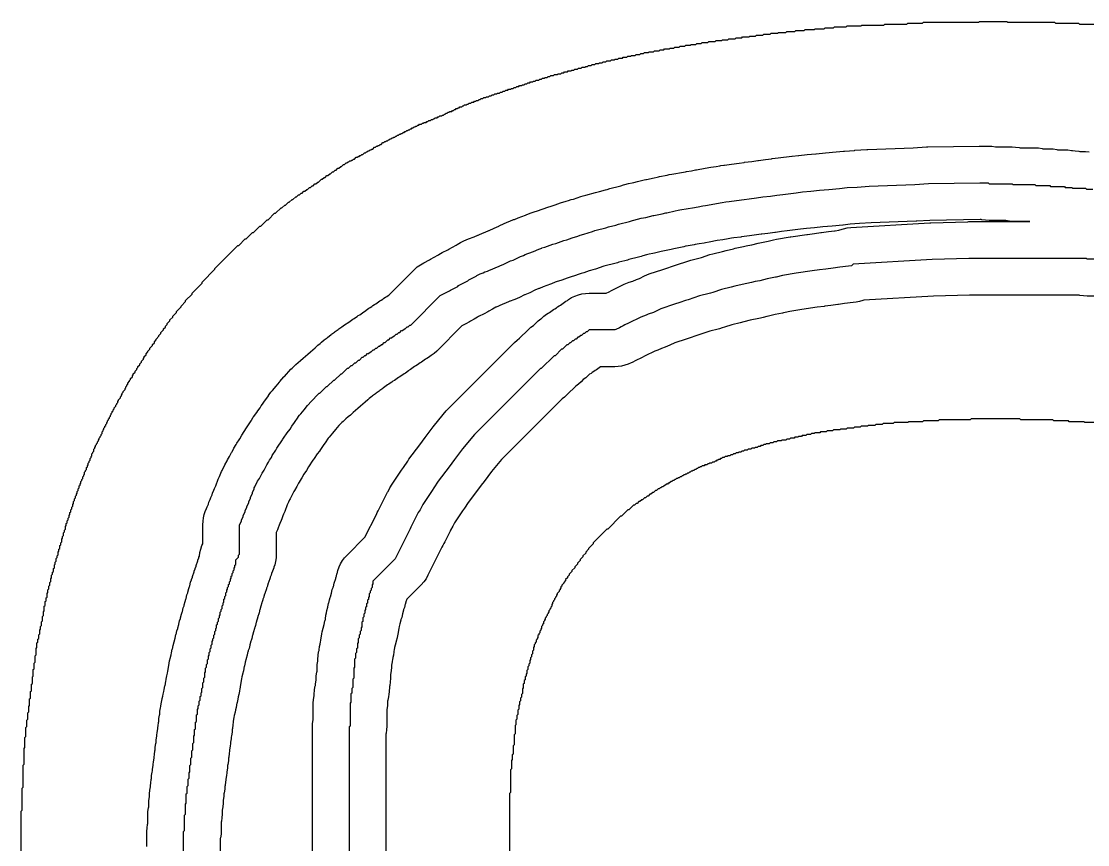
# Model space of a CAD drawing. Header units: millimetres. Extents: x 0 to 1800, y 0 to 406.
# Drawn here: x 1567.6 to 1683.8, y 228.4 to 318.1 of the extents above; entities that cross this region are included whole.
import ezdxf

# ---------------------------------------------------------------- set-up
doc = ezdxf.new("R2010")
doc.units = ezdxf.units.MM
for name, color, linetype in [('CENTERLINE', 1, 'Continuous'), ('GROOVE_8MM', 3, 'Continuous'), ('OUTLINE', 7, 'Continuous')]:
    doc.layers.add(name, color=color, linetype=linetype)

msp = doc.modelspace()

# ---------------------------------------------------------------- linework, layer by layer
at = {"layer": 'CENTERLINE'}
for points in [[(1589.18, 253.36), (1589.28, 253.46), (1589.28, 253.76), (1589.38, 253.86), (1589.38, 254.06), (1589.48, 254.16), (1589.48, 254.46), (1589.58, 254.56), (1589.58, 254.76), (1589.68, 254.86), (1589.68, 255.16), (1589.78, 255.26), (1589.78, 255.46), (1589.88, 255.56), (1589.88, 255.86), (1589.98, 255.96), (1589.98, 256.16), (1590.08, 256.26), (1590.08, 256.46), (1590.18, 256.56), (1590.18, 256.76), (1590.28, 256.86), (1590.28, 257.06), (1590.38, 257.16), (1590.38, 257.36), (1590.48, 257.46), (1590.48, 257.66), (1590.58, 257.76), (1590.58, 257.96), (1590.68, 258.06), (1590.68, 258.26), (1590.78, 258.36), (1590.78, 258.56), (1590.88, 258.66), (1590.88, 258.86), (1590.98, 258.96), (1590.98, 259.46), (1591.28, 259.76), (1591.28, 259.96), (1591.38, 260.06), (1591.38, 263.28), (1591.58, 263.68), (1591.58, 263.78), (1591.78, 264.18), (1591.78, 264.28), (1591.98, 264.68), (1591.98, 264.78), (1592.18, 265.18), (1592.18, 265.28), (1592.38, 265.68), (1592.38, 265.78), (1592.58, 266.18), (1592.58, 266.28), (1592.78, 266.68), (1592.78, 266.78), (1592.98, 267.18), (1592.98, 267.28), (1593.05, 267.41), (1593.05, 267.41), (1593.35, 268.01), (1593.55, 268.31), (1593.85, 268.91), (1594.05, 269.21), (1594.35, 269.81), (1594.55, 270.11), (1594.65, 270.31), (1594.85, 270.61), (1594.95, 270.81), (1595.35, 271.41), (1595.45, 271.61), (1596.05, 272.51), (1596.08, 272.58), (1596.18, 272.7), (1596.58, 273.3), (1596.88, 273.7), (1597.08, 274), (1597.38, 274.4), (1597.78, 275), (1597.78, 275.02), (1597.92, 275.2), (1598.04, 275.35), (1598.43, 275.81), (1598.79, 276.25), (1599.22, 276.74), (1599.93, 277.51), (1600.04, 277.62), (1600.14, 277.62), (1600.84, 278.32), (1600.94, 278.32), (1601.64, 279.02), (1601.74, 279.02), (1602.44, 279.72), (1602.54, 279.72), (1603.14, 280.32), (1603.24, 280.32), (1603.54, 280.62), (1603.64, 280.62), (1603.94, 280.92), (1604.04, 280.92), (1604.34, 281.22), (1604.44, 281.22), (1604.74, 281.52), (1604.84, 281.52), (1605.04, 281.72), (1605.14, 281.72), (1605.34, 281.92), (1605.44, 281.92), (1605.64, 282.12), (1605.74, 282.12), (1605.94, 282.32), (1606.04, 282.32), (1606.24, 282.52), (1606.34, 282.52), (1606.54, 282.72), (1606.64, 282.72), (1606.84, 282.92), (1606.94, 282.92), (1607.14, 283.12), (1607.24, 283.12), (1607.54, 283.42), (1607.64, 283.42), (1607.84, 283.62), (1607.94, 283.62), (1608.14, 283.82), (1608.24, 283.82), (1608.44, 284.02), (1608.54, 284.02), (1608.74, 284.22), (1608.84, 284.22), (1609.04, 284.42), (1609.14, 284.42), (1609.34, 284.62), (1609.44, 284.62), (1609.64, 284.82), (1609.74, 284.82), (1609.94, 285.02), (1610.04, 285.02), (1613.25, 288.24), (1614.25, 288.74), (1614.35, 288.84), (1615.15, 289.24), (1615.25, 289.34), (1616.25, 289.84), (1616.35, 289.94), (1617.15, 290.34), (1617.25, 290.44), (1617.32, 290.47), (1617.61, 290.61), (1617.91, 290.71), (1618.11, 290.81), (1618.41, 290.91), (1618.61, 291.01), (1618.91, 291.11), (1619.31, 291.31), (1619.61, 291.41), (1619.81, 291.51), (1620.11, 291.61), (1620.91, 292.01), (1621.21, 292.11), (1622.01, 292.51), (1622.31, 292.61), (1622.51, 292.71), (1622.81, 292.81), (1623.01, 292.91), (1623.61, 293.11), (1623.81, 293.21), (1624.11, 293.31), (1624.31, 293.41), (1624.33, 293.42), (1624.63, 293.52), (1625.23, 293.72), (1625.53, 293.82), (1625.83, 293.92), (1626.13, 294.02), (1626.73, 294.22), (1627.03, 294.32), (1627.33, 294.42), (1627.63, 294.52), (1628.23, 294.72), (1628.49, 294.81), (1628.89, 294.91), (1629.83, 295.22), (1630.09, 295.31), (1630.24, 295.35), (1631.29, 295.61), (1631.59, 295.71), (1632.39, 295.91), (1632.69, 296.01), (1633.89, 296.31), (1634.19, 296.41), (1634.34, 296.45), (1634.74, 296.55), (1635.14, 296.65), (1635.64, 296.75), (1636.44, 296.95), (1636.53, 296.96), (1637.44, 297.15), (1637.84, 297.25), (1637.93, 297.26), (1638.84, 297.45), (1639.16, 297.53), (1639.37, 297.56), (1640.25, 297.71), (1640.75, 297.81), (1641.35, 297.91), (1641.85, 298.01), (1642.17, 298.06), (1642.77, 298.16), (1643.37, 298.26), (1643.97, 298.36), (1644.37, 298.43), (1644.72, 298.48), (1645.52, 298.58), (1646.37, 298.7), (1646.92, 298.78), (1647.72, 298.88), (1648.42, 298.98), (1649.22, 299.08), (1649.92, 299.18), (1650.57, 299.26), (1652.05, 299.44), (1652.73, 299.52), (1653.64, 299.61), (1654.56, 299.7), (1655.58, 299.8), (1656.76, 299.9), (1657.59, 299.99), (1658.67, 300.06), (1659.99, 300.15), (1664.96, 300.34), (1666.46, 300.43), (1672.04, 300.52), (1672.96, 300.52), (1673.06, 300.42), (1675.56, 300.42), (1675.66, 300.32), (1678.06, 300.32), (1678.16, 300.22), (1679.66, 300.22), (1679.76, 300.12), (1681.26, 300.12), (1681.36, 300.02), (1682.06, 300.02), (1682.16, 299.92), (1683.56, 299.92), (1683.66, 299.82), (1684.36, 299.82)], [(1687.24, 292.19), (1683.74, 292.19), (1683.64, 292.29), (1670.85, 292.29), (1666.84, 292.17), (1658.24, 291.66), (1658.07, 291.49), (1657.73, 291.45), (1656.78, 291.33), (1656.08, 291.23), (1655.28, 291.13), (1654.58, 291.03), (1653.78, 290.93), (1652.03, 290.68), (1650.54, 290.43), (1649.86, 290.26), (1649.77, 290.25), (1648.86, 290.06), (1648.06, 289.86), (1647.56, 289.76), (1647.16, 289.66), (1646.16, 289.46), (1645.36, 289.26), (1644.96, 289.16), (1643.91, 288.9), (1642.97, 288.59), (1642.71, 288.5), (1642.56, 288.46), (1641.51, 288.2), (1640.27, 287.79), (1639.97, 287.69), (1639.37, 287.49), (1638.77, 287.29), (1637.29, 286.8), (1636.49, 286.4), (1635.89, 286.2), (1635.69, 286.1), (1635.09, 285.9), (1633.78, 285.24), (1633.38, 285.04), (1633.18, 284.94), (1632.98, 284.84), (1632.78, 284.74), (1632.38, 284.54), (1632.27, 284.49), (1629.46, 284.49), (1629.26, 284.29), (1629.16, 284.29), (1628.96, 284.09), (1628.86, 284.09), (1628.66, 283.89), (1628.56, 283.89), (1628.36, 283.69), (1628.26, 283.69), (1628.06, 283.49), (1627.96, 283.49), (1627.76, 283.29), (1627.66, 283.29), (1627.46, 283.09), (1627.36, 283.09), (1627.16, 282.89), (1627.06, 282.89), (1626.56, 282.39), (1626.46, 282.39), (1625.76, 281.69), (1625.66, 281.69), (1624.26, 280.29), (1624.16, 280.29), (1616.98, 273.1), (1615.68, 271.55), (1614.82, 270.39), (1614.52, 269.99), (1614.22, 269.59), (1613.02, 268.01), (1612.56, 267.3), (1612.36, 267), (1611.35, 265.5), (1611.05, 264.9), (1610.85, 264.6), (1610.16, 263.22), (1610.06, 263.02), (1609.96, 262.82), (1609.86, 262.62), (1608.33, 259.56), (1605.92, 257.15), (1605.92, 256.85), (1605.82, 256.75), (1605.82, 256.45), (1605.72, 256.35), (1605.72, 256.15), (1605.62, 256.05), (1605.62, 255.85), (1605.52, 255.75), (1605.52, 255.45), (1605.42, 255.35), (1605.42, 255.15), (1605.32, 255.05), (1605.32, 254.75), (1605.22, 254.65), (1605.22, 254.35), (1605.12, 254.25), (1605.12, 254.05), (1605.02, 253.95), (1605.02, 253.65), (1604.92, 253.55), (1604.92, 253.25), (1604.82, 253.15), (1604.82, 252.75), (1604.72, 252.65), (1604.72, 252.15), (1604.62, 252.05), (1604.62, 251.75), (1604.52, 251.65), (1604.52, 251.35), (1604.42, 251.25), (1604.42, 250.95), (1604.32, 250.85), (1604.32, 250.45), (1604.22, 250.35), (1604.22, 249.85), (1604.12, 249.75), (1604.12, 249.35), (1604.02, 249.25), (1604.02, 248.75), (1603.92, 248.65), (1603.92, 247.75), (1603.82, 247.65), (1603.82, 246.55), (1603.72, 246.45), (1603.72, 245.55), (1603.62, 245.45), (1603.62, 244.95), (1603.52, 244.85), (1603.52, 243.95), (1603.42, 243.85), (1603.42, 241.35)], [(1585.28, 227.46), (1585.28, 229.86), (1585.38, 229.96), (1585.38, 231.66), (1585.48, 231.76), (1585.48, 232.86), (1585.58, 232.96), (1585.58, 233.96), (1585.68, 234.06), (1585.68, 234.76), (1585.78, 234.86), (1585.78, 235.56), (1585.88, 235.66), (1585.88, 236.26), (1585.98, 236.36), (1585.98, 237.06), (1586.08, 237.16), (1586.08, 237.86), (1586.18, 237.96), (1586.18, 238.66), (1586.28, 238.76), (1586.28, 239.46), (1586.38, 239.56), (1586.38, 240.26), (1586.48, 240.36), (1586.48, 240.96), (1586.58, 241.06), (1586.58, 241.76), (1586.68, 241.86), (1586.68, 242.56), (1586.78, 242.66), (1586.78, 243.16), (1586.88, 243.26), (1586.88, 243.56), (1586.98, 243.66), (1586.98, 244.06), (1587.08, 244.16), (1587.08, 244.56), (1587.18, 244.66), (1587.18, 244.96), (1587.28, 245.06), (1587.28, 245.46), (1587.38, 245.56), (1587.38, 246.06), (1587.48, 246.16), (1587.48, 246.56), (1587.58, 246.66), (1587.58, 247.16), (1587.68, 247.26), (1587.68, 247.66), (1587.78, 247.76), (1587.78, 248.06), (1587.88, 248.16), (1587.88, 248.56), (1587.98, 248.66), (1587.98, 248.96), (1588.08, 249.06), (1588.08, 249.36), (1588.18, 249.46), (1588.18, 249.76), (1588.28, 249.86), (1588.28, 250.16), (1588.38, 250.26), (1588.38, 250.56), (1588.48, 250.66), (1588.48, 250.86), (1588.58, 250.96), (1588.58, 251.26), (1588.68, 251.36), (1588.68, 251.66), (1588.78, 251.76), (1588.78, 251.96), (1588.88, 252.06), (1588.88, 252.36), (1588.98, 252.46), (1588.98, 252.66), (1589.08, 252.76), (1589.08, 253.06), (1589.18, 253.16), (1589.18, 253.36)], [(1603.42, 241.35), (1603.32, 241.25), (1603.32, 202.33)]]:
    msp.add_lwpolyline(points, dxfattribs=at)
at = {"layer": 'GROOVE_8MM'}
for points in [[(1581.28, 228.24), (1581.28, 229.86), (1581.3, 230.26), (1581.36, 230.64), (1581.38, 230.74), (1581.38, 231.66), (1581.4, 232.06), (1581.46, 232.44), (1581.48, 232.54), (1581.48, 232.86), (1581.5, 233.26), (1581.56, 233.64), (1581.58, 233.74), (1581.58, 233.96), (1581.6, 234.36), (1581.66, 234.74), (1581.68, 234.85), (1581.7, 235.16), (1581.76, 235.54), (1581.78, 235.65), (1581.8, 235.96), (1581.86, 236.34), (1581.89, 236.48), (1581.9, 236.66), (1581.96, 237.04), (1581.98, 237.15), (1582, 237.46), (1582.06, 237.84), (1582.08, 237.95), (1582.1, 238.26), (1582.16, 238.64), (1582.18, 238.75), (1582.2, 239.06), (1582.26, 239.44), (1582.28, 239.55), (1582.3, 239.86), (1582.36, 240.24), (1582.38, 240.35), (1582.4, 240.66), (1582.46, 241.04), (1582.49, 241.18), (1582.5, 241.36), (1582.56, 241.74), (1582.58, 241.85), (1582.6, 242.16), (1582.66, 242.54), (1582.68, 242.65), (1582.7, 242.96), (1582.76, 243.34), (1582.8, 243.5), (1582.8, 243.56), (1582.86, 243.94), (1582.95, 244.33), (1582.96, 244.33), (1582.96, 244.34), (1583.02, 244.6), (1583.06, 244.84), (1583.12, 245.1), (1583.16, 245.34), (1583.25, 245.73), (1583.26, 245.73), (1583.26, 245.74), (1583.32, 246), (1583.36, 246.24), (1583.4, 246.4), (1583.4, 246.46), (1583.46, 246.84), (1583.52, 247.1), (1583.56, 247.34), (1583.6, 247.5), (1583.6, 247.56), (1583.66, 247.94), (1583.72, 248.2), (1583.76, 248.44), (1583.85, 248.83), (1583.86, 248.83), (1583.86, 248.84), (1583.92, 249.1), (1583.96, 249.34), (1584.05, 249.73), (1584.06, 249.73), (1584.06, 249.74), (1584.15, 250.13), (1584.16, 250.13), (1584.16, 250.14), (1584.25, 250.53), (1584.26, 250.53), (1584.26, 250.54), (1584.35, 250.93), (1584.36, 250.93), (1584.36, 250.94), (1584.45, 251.33), (1584.46, 251.33), (1584.46, 251.34), (1584.55, 251.73), (1584.64, 251.96), (1584.65, 252.03), (1584.66, 252.03), (1584.66, 252.04), (1584.75, 252.43), (1584.76, 252.43), (1584.76, 252.44), (1584.85, 252.83), (1584.94, 253.06), (1584.95, 253.13), (1584.96, 253.13), (1584.96, 253.14), (1585.05, 253.53), (1585.14, 253.76), (1585.15, 253.83), (1585.16, 253.83), (1585.16, 253.84), (1585.25, 254.23), (1585.34, 254.46), (1585.35, 254.53), (1585.36, 254.53), (1585.36, 254.54), (1585.45, 254.93), (1585.54, 255.16), (1585.55, 255.23), (1585.56, 255.23), (1585.56, 255.24), (1585.65, 255.63), (1585.74, 255.86), (1585.75, 255.93), (1585.76, 255.93), (1585.76, 255.94), (1585.85, 256.33), (1585.94, 256.56), (1585.95, 256.63), (1585.96, 256.63), (1585.96, 256.64), (1586.05, 257.03), (1586.14, 257.26), (1586.15, 257.33), (1586.24, 257.56), (1586.25, 257.63), (1586.34, 257.86), (1586.35, 257.93), (1586.44, 258.16), (1586.45, 258.23), (1586.54, 258.46), (1586.55, 258.53), (1586.64, 258.76), (1586.65, 258.83), (1586.74, 259.06), (1586.75, 259.13), (1586.84, 259.36), (1586.85, 259.43), (1586.94, 259.66), (1586.95, 259.73), (1587, 259.86), (1587.06, 260.24), (1587.15, 260.63), (1587.28, 261), (1587.38, 261.2), (1587.38, 263.28), (1587.4, 263.65), (1587.45, 264.02), (1587.53, 264.38), (1587.65, 264.73), (1587.78, 265.03), (1587.85, 265.23), (1587.98, 265.53), (1588.05, 265.73), (1588.18, 266.03), (1588.25, 266.23), (1588.38, 266.53), (1588.45, 266.73), (1588.58, 267.03), (1588.65, 267.23), (1588.78, 267.53), (1588.85, 267.73), (1588.98, 268.03), (1589.05, 268.23), (1589.18, 268.53), (1589.25, 268.73), (1589.4, 269.07), (1589.47, 269.2), (1589.77, 269.8), (1590.02, 270.23), (1590.08, 270.33), (1590.27, 270.7), (1590.52, 271.13), (1590.58, 271.23), (1590.77, 271.6), (1591.02, 272.03), (1591.1, 272.15), (1591.32, 272.53), (1591.4, 272.65), (1591.62, 273.03), (1591.9, 273.45), (1592.12, 273.83), (1592.64, 274.61), (1592.68, 274.68), (1592.88, 274.98), (1592.91, 275.02), (1593.25, 275.52), (1593.38, 275.7), (1593.61, 276.02), (1593.75, 276.22), (1593.88, 276.4), (1594.11, 276.72), (1594.45, 277.22), (1594.58, 277.4), (1594.58, 277.42), (1594.72, 277.6), (1594.8, 277.7), (1594.92, 277.85), (1594.97, 277.91), (1595.36, 278.37), (1595.72, 278.81), (1595.78, 278.89), (1596.21, 279.38), (1596.27, 279.44), (1596.98, 280.22), (1597.1, 280.34), (1597.21, 280.45), (1597.5, 280.72), (1597.78, 280.93), (1598.01, 281.15), (1598.3, 281.42), (1598.58, 281.63), (1598.81, 281.85), (1599.1, 282.12), (1599.38, 282.33), (1599.61, 282.55), (1599.9, 282.82), (1600.18, 283.03), (1600.31, 283.15), (1600.6, 283.42), (1600.92, 283.65), (1600.95, 283.67), (1601, 283.72), (1601.32, 283.95), (1601.35, 283.97), (1601.4, 284.02), (1601.72, 284.25), (1601.75, 284.27), (1601.8, 284.32), (1602.12, 284.55), (1602.15, 284.57), (1602.2, 284.62), (1602.52, 284.85), (1602.68, 284.95), (1602.82, 285.05), (1602.98, 285.15), (1603.12, 285.25), (1603.28, 285.35), (1603.42, 285.45), (1603.58, 285.55), (1603.72, 285.65), (1603.88, 285.75), (1604.02, 285.85), (1604.18, 285.95), (1604.32, 286.05), (1604.48, 286.15), (1604.62, 286.25), (1604.78, 286.35), (1604.92, 286.45), (1604.95, 286.47), (1605, 286.52), (1605.32, 286.75), (1605.48, 286.85), (1605.62, 286.95), (1605.78, 287.05), (1605.92, 287.15), (1606.08, 287.25), (1606.22, 287.35), (1606.38, 287.45), (1606.52, 287.55), (1606.68, 287.65), (1606.82, 287.75), (1606.98, 287.85), (1607.12, 287.95), (1607.28, 288.05), (1607.42, 288.15), (1607.58, 288.25), (1607.68, 288.33), (1610.43, 291.07), (1610.75, 291.35), (1611.09, 291.6), (1611.47, 291.82), (1612.08, 292.12), (1612.19, 292.2), (1612.57, 292.42), (1612.98, 292.62), (1613.09, 292.7), (1613.47, 292.92), (1614.08, 293.22), (1614.19, 293.3), (1614.57, 293.52), (1614.98, 293.72), (1615.09, 293.8), (1615.47, 294.02), (1615.53, 294.05), (1615.82, 294.19), (1616.34, 294.41), (1616.43, 294.44), (1616.84, 294.61), (1616.93, 294.64), (1617.34, 294.81), (1617.37, 294.82), (1617.52, 294.89), (1618.04, 295.11), (1618.13, 295.14), (1618.54, 295.31), (1618.57, 295.32), (1619.12, 295.59), (1619.64, 295.81), (1619.67, 295.82), (1620.22, 296.09), (1620.74, 296.31), (1620.83, 296.34), (1621.24, 296.51), (1621.33, 296.54), (1621.74, 296.71), (1622.13, 296.84), (1622.54, 297.01), (1622.63, 297.04), (1623.04, 297.21), (1623.36, 297.32), (1623.96, 297.52), (1624.26, 297.62), (1624.56, 297.72), (1624.86, 297.82), (1625.46, 298.02), (1625.76, 298.12), (1626.06, 298.22), (1626.36, 298.32), (1626.96, 298.52), (1627.23, 298.6), (1627.52, 298.69), (1627.77, 298.75), (1628.56, 299.02), (1628.83, 299.1), (1629.12, 299.19), (1630.17, 299.45), (1630.33, 299.5), (1630.62, 299.59), (1631.27, 299.75), (1631.43, 299.8), (1631.72, 299.89), (1632.77, 300.15), (1632.93, 300.2), (1633.22, 300.29), (1633.37, 300.33), (1633.77, 300.43), (1634.17, 300.53), (1634.35, 300.57), (1634.76, 300.65), (1635.47, 300.83), (1635.65, 300.87), (1635.74, 300.89), (1636.56, 301.05), (1636.87, 301.13), (1637.05, 301.17), (1637.14, 301.19), (1637.96, 301.35), (1638.19, 301.41), (1638.5, 301.47), (1638.72, 301.51), (1639.53, 301.64), (1639.97, 301.73), (1640.09, 301.75), (1640.63, 301.84), (1641.07, 301.93), (1641.19, 301.95), (1642.12, 302.11), (1642.72, 302.21), (1643.32, 302.31), (1643.72, 302.37), (1643.81, 302.39), (1644.15, 302.44), (1644.22, 302.45), (1644.99, 302.54), (1645.81, 302.66), (1646.35, 302.74), (1646.42, 302.75), (1647.19, 302.84), (1647.85, 302.94), (1647.92, 302.95), (1648.69, 303.04), (1649.35, 303.14), (1649.42, 303.15), (1650.07, 303.23), (1651.55, 303.41), (1651.61, 303.42), (1652.29, 303.5), (1652.34, 303.5), (1653.24, 303.59), (1654.16, 303.68), (1654.2, 303.69), (1655.22, 303.78), (1656.38, 303.89), (1657.19, 303.97), (1657.31, 303.98), (1658.38, 304.05), (1658.42, 304.06), (1659.75, 304.14), (1659.83, 304.14), (1664.77, 304.34), (1666.22, 304.43), (1666.39, 304.43), (1671.98, 304.52), (1672.04, 304.52), (1672.96, 304.52), (1673.35, 304.51), (1673.74, 304.45), (1673.83, 304.42), (1675.56, 304.42), (1675.95, 304.41), (1676.34, 304.35), (1676.43, 304.32), (1678.06, 304.32), (1678.45, 304.31), (1678.84, 304.25), (1678.93, 304.22), (1679.66, 304.22), (1680.05, 304.21), (1680.44, 304.15), (1680.53, 304.12), (1681.26, 304.12), (1681.65, 304.11), (1682.04, 304.05), (1682.15, 304.02), (1682.45, 304.01), (1682.84, 303.95), (1682.93, 303.92), (1683.56, 303.92), (1683.95, 303.91)], [(1599.32, 202.33), (1599.32, 241.25), (1599.34, 241.64), (1599.4, 242.03), (1599.42, 242.12), (1599.42, 243.85), (1599.44, 244.24), (1599.5, 244.63), (1599.52, 244.72), (1599.52, 244.85), (1599.54, 245.24), (1599.6, 245.63), (1599.64, 245.78), (1599.64, 245.84), (1599.7, 246.23), (1599.72, 246.32), (1599.72, 246.45), (1599.74, 246.84), (1599.8, 247.23), (1599.82, 247.32), (1599.82, 247.65), (1599.84, 248.04), (1599.9, 248.43), (1599.92, 248.52), (1599.92, 248.65), (1599.94, 249.04), (1600, 249.43), (1600.04, 249.58), (1600.04, 249.64), (1600.1, 250.03), (1600.16, 250.28), (1600.2, 250.53), (1600.24, 250.68), (1600.24, 250.74), (1600.3, 251.13), (1600.36, 251.38), (1600.4, 251.63), (1600.49, 252.01), (1600.49, 252.02), (1600.5, 252.03), (1600.59, 252.41), (1600.59, 252.42), (1600.6, 252.43), (1600.69, 252.81), (1600.69, 252.82), (1600.7, 252.83), (1600.74, 252.98), (1600.74, 253.04), (1600.8, 253.43), (1600.86, 253.68), (1600.9, 253.93), (1600.99, 254.31), (1600.99, 254.32), (1601, 254.33), (1601.09, 254.71), (1601.09, 254.72), (1601.1, 254.73), (1601.19, 255.11), (1601.27, 255.34), (1601.29, 255.41), (1601.29, 255.42), (1601.3, 255.43), (1601.39, 255.81), (1601.39, 255.82), (1601.4, 255.83), (1601.49, 256.21), (1601.57, 256.44), (1601.59, 256.51), (1601.59, 256.52), (1601.6, 256.53), (1601.69, 256.91), (1601.77, 257.14), (1601.79, 257.21), (1601.87, 257.44), (1601.89, 257.51), (1601.89, 257.52), (1601.9, 257.53), (1601.99, 257.91), (1601.99, 257.92), (1602, 257.93), (1602.09, 258.31), (1602.22, 258.68), (1602.39, 259.03), (1602.59, 259.37), (1602.83, 259.68), (1603.09, 259.97), (1605.05, 261.93), (1606.29, 264.41), (1606.39, 264.61), (1606.49, 264.81), (1606.59, 265.01), (1607.27, 266.38), (1607.52, 266.81), (1607.59, 266.91), (1607.77, 267.28), (1608.02, 267.71), (1609.03, 269.22), (1609.23, 269.52), (1609.7, 270.22), (1609.82, 270.41), (1611.02, 271.99), (1611.32, 272.39), (1611.62, 272.79), (1612.48, 273.95), (1612.61, 274.11), (1613.91, 275.67), (1614.15, 275.93), (1621.33, 283.11), (1621.62, 283.38), (1621.9, 283.59), (1622.83, 284.51), (1623.12, 284.78), (1623.4, 284.99), (1623.63, 285.21), (1623.92, 285.48), (1624.2, 285.69), (1624.23, 285.71), (1624.52, 285.98), (1624.84, 286.21), (1625, 286.31), (1625.14, 286.41), (1625.3, 286.51), (1625.44, 286.61), (1625.6, 286.71), (1625.74, 286.81), (1625.9, 286.91), (1626.04, 287.01), (1626.2, 287.11), (1626.34, 287.21), (1626.5, 287.31), (1626.64, 287.41), (1626.8, 287.51), (1626.94, 287.61), (1627.1, 287.71), (1627.24, 287.81), (1627.57, 288.01), (1627.93, 288.18), (1628.3, 288.31), (1628.68, 288.41), (1629.07, 288.47), (1629.46, 288.49), (1631.33, 288.49), (1631.39, 288.52), (1631.59, 288.62), (1631.99, 288.82), (1633.3, 289.47), (1633.83, 289.69), (1634.22, 289.82), (1634.63, 289.99), (1634.96, 290.1), (1635.5, 290.37), (1636.03, 290.59), (1637.51, 291.08), (1639.01, 291.58), (1640.24, 292), (1640.54, 292.08), (1641.59, 292.34), (1641.71, 292.38), (1642.64, 292.7), (1642.94, 292.78), (1643.99, 293.04), (1644.39, 293.14), (1645.19, 293.34), (1645.38, 293.39), (1646.29, 293.57), (1646.59, 293.64), (1646.78, 293.69), (1647.19, 293.77), (1647.89, 293.94), (1648.08, 293.99), (1648.99, 294.17), (1649.57, 294.31), (1649.88, 294.38), (1651.37, 294.63), (1651.46, 294.64), (1653.21, 294.89), (1653.28, 294.9), (1654.05, 295), (1654.71, 295.09), (1654.78, 295.1), (1655.55, 295.2), (1656.21, 295.29), (1656.28, 295.3), (1656.7, 295.35), (1656.79, 295.39), (1657.19, 295.52), (1657.59, 295.61), (1658, 295.66), (1666.6, 296.16), (1666.72, 296.17), (1670.74, 296.28), (1670.85, 296.29), (1677.49, 296.29), (1677.38, 296.3), (1677.29, 296.32), (1675.66, 296.32), (1675.27, 296.34), (1674.88, 296.4), (1674.79, 296.42), (1673.06, 296.42), (1672.67, 296.44), (1672.28, 296.5), (1672.19, 296.52), (1672.08, 296.52), (1666.61, 296.43), (1665.2, 296.35), (1665.12, 296.35), (1660.2, 296.15), (1658.94, 296.07), (1657.93, 296), (1657.16, 295.92), (1657.12, 295.92), (1655.94, 295.81), (1654.94, 295.72), (1654.04, 295.63), (1653.15, 295.54), (1652.52, 295.47), (1651.06, 295.29), (1650.45, 295.21), (1649.79, 295.12), (1649.72, 295.11), (1648.95, 295.01), (1648.29, 294.92), (1648.22, 294.91), (1647.45, 294.81), (1646.94, 294.74), (1646.09, 294.62), (1646.02, 294.61), (1645.25, 294.51), (1644.99, 294.48), (1644.63, 294.42), (1644.03, 294.32), (1643.43, 294.22), (1642.57, 294.07), (1642.14, 293.99), (1642.01, 293.96), (1641.47, 293.87), (1641.04, 293.79), (1640.91, 293.76), (1640.03, 293.62), (1639.98, 293.61), (1639.81, 293.56), (1639.62, 293.52), (1638.71, 293.34), (1638.41, 293.26), (1638.22, 293.22), (1637.31, 293.04), (1636.61, 292.86), (1636.42, 292.82), (1636.01, 292.74), (1635.71, 292.67), (1635.31, 292.57), (1635.16, 292.51), (1634.86, 292.43), (1633.81, 292.17), (1633.66, 292.11), (1633.36, 292.03), (1632.71, 291.87), (1632.56, 291.81), (1632.26, 291.73), (1631.21, 291.47), (1631.09, 291.43), (1630.16, 291.11), (1629.86, 291.03), (1629.61, 290.97), (1629.49, 290.93), (1628.89, 290.73), (1628.59, 290.63), (1628.29, 290.53), (1627.99, 290.43), (1627.39, 290.23), (1627.09, 290.13), (1626.79, 290.03), (1626.49, 289.93), (1625.89, 289.73), (1625.78, 289.69), (1625.37, 289.52), (1625.28, 289.49), (1624.87, 289.32), (1624.48, 289.19), (1624.07, 289.02), (1623.98, 288.99), (1623.57, 288.82), (1623.54, 288.81), (1623, 288.54), (1622.47, 288.32), (1622.44, 288.31), (1621.9, 288.04), (1621.37, 287.82), (1621.28, 287.79), (1620.87, 287.62), (1620.84, 287.61), (1620.7, 287.54), (1620.17, 287.32), (1620.08, 287.29), (1619.67, 287.12), (1619.58, 287.09), (1619.34, 286.99), (1619.32, 286.97), (1618.94, 286.76), (1618.53, 286.55), (1618.42, 286.47), (1618.04, 286.26), (1617.43, 285.95), (1617.32, 285.87), (1616.94, 285.66), (1616.53, 285.45), (1616.42, 285.37), (1616.04, 285.16), (1615.62, 284.95), (1612.87, 282.2), (1612.58, 281.93), (1612.26, 281.7), (1612.1, 281.6), (1611.96, 281.5), (1611.8, 281.4), (1611.66, 281.3), (1611.5, 281.2), (1611.36, 281.1), (1611.2, 281), (1611.06, 280.9), (1610.9, 280.8), (1610.76, 280.7), (1610.6, 280.6), (1610.46, 280.5), (1610.3, 280.4), (1610.16, 280.3), (1610, 280.2), (1609.86, 280.1), (1609.83, 280.08), (1609.78, 280.03), (1609.46, 279.8), (1609.3, 279.7), (1609.16, 279.6), (1609, 279.5), (1608.86, 279.4), (1608.7, 279.3), (1608.56, 279.2), (1608.4, 279.1), (1608.26, 279), (1608.1, 278.9), (1607.96, 278.8), (1607.8, 278.7), (1607.66, 278.6), (1607.5, 278.5), (1607.36, 278.4), (1607.2, 278.3), (1607.06, 278.2), (1607.03, 278.18), (1606.98, 278.13), (1606.66, 277.9), (1606.63, 277.88), (1606.58, 277.83), (1606.26, 277.6), (1606.23, 277.58), (1606.18, 277.53), (1605.86, 277.3), (1605.83, 277.28), (1605.78, 277.23), (1605.5, 277.02), (1605.37, 276.9), (1605.08, 276.63), (1604.8, 276.42), (1604.57, 276.2), (1604.28, 275.93), (1604, 275.72), (1603.77, 275.5), (1603.48, 275.23), (1603.2, 275.02), (1602.97, 274.8), (1602.68, 274.53), (1602.51, 274.41), (1602.2, 274.07), (1601.84, 273.65), (1601.5, 273.25), (1601.14, 272.82), (1601.08, 272.75), (1601.04, 272.69), (1600.7, 272.19), (1600.58, 272), (1600.34, 271.69), (1600.2, 271.49), (1600.08, 271.3), (1599.84, 270.99), (1599.5, 270.49), (1599.41, 270.36), (1599.38, 270.3), (1598.9, 269.58), (1598.68, 269.2), (1598.4, 268.78), (1598.18, 268.4), (1598.1, 268.28), (1597.88, 267.9), (1597.81, 267.8), (1597.63, 267.43), (1597.38, 267), (1597.31, 266.9), (1597.13, 266.53), (1596.88, 266.1), (1596.81, 266), (1596.77, 265.92), (1596.71, 265.73), (1596.58, 265.43), (1596.51, 265.23), (1596.38, 264.93), (1596.31, 264.73), (1596.18, 264.43), (1596.11, 264.23), (1595.98, 263.93), (1595.91, 263.73), (1595.78, 263.43), (1595.71, 263.23), (1595.58, 262.93), (1595.51, 262.73), (1595.38, 262.44), (1595.38, 260.06), (1595.36, 259.67), (1595.3, 259.28), (1595.21, 258.9), (1595.13, 258.67), (1595.11, 258.6), (1594.98, 258.23), (1594.85, 257.96), (1594.81, 257.8), (1594.73, 257.57), (1594.71, 257.5), (1594.63, 257.27), (1594.61, 257.2), (1594.53, 256.97), (1594.51, 256.9), (1594.43, 256.67), (1594.41, 256.6), (1594.33, 256.37), (1594.31, 256.3), (1594.23, 256.07), (1594.21, 256), (1594.13, 255.77), (1594.11, 255.7), (1594.03, 255.47), (1594.01, 255.4), (1593.93, 255.17), (1593.91, 255.1), (1593.83, 254.87), (1593.81, 254.8), (1593.81, 254.79), (1593.8, 254.78), (1593.71, 254.4), (1593.63, 254.17), (1593.61, 254.1), (1593.61, 254.09), (1593.6, 254.08), (1593.51, 253.7), (1593.43, 253.47), (1593.41, 253.4), (1593.41, 253.39), (1593.4, 253.38), (1593.31, 253), (1593.23, 252.77), (1593.21, 252.7), (1593.21, 252.69), (1593.2, 252.68), (1593.11, 252.3), (1593.03, 252.07), (1593.01, 252), (1593.01, 251.99), (1593, 251.98), (1592.91, 251.6), (1592.83, 251.37), (1592.81, 251.3), (1592.81, 251.29), (1592.8, 251.28), (1592.71, 250.9), (1592.63, 250.67), (1592.61, 250.6), (1592.61, 250.59), (1592.6, 250.58), (1592.51, 250.2), (1592.51, 250.19), (1592.5, 250.18), (1592.41, 249.8), (1592.33, 249.57), (1592.31, 249.5), (1592.31, 249.49), (1592.3, 249.48), (1592.21, 249.1), (1592.21, 249.09), (1592.2, 249.08), (1592.11, 248.7), (1592.11, 248.69), (1592.1, 248.68), (1592.01, 248.3), (1592.01, 248.29), (1592, 248.28), (1591.91, 247.9), (1591.91, 247.89), (1591.9, 247.88), (1591.84, 247.63), (1591.8, 247.38), (1591.71, 247), (1591.71, 246.99), (1591.7, 246.98), (1591.64, 246.73), (1591.6, 246.48), (1591.56, 246.32), (1591.56, 246.27), (1591.5, 245.88), (1591.44, 245.63), (1591.4, 245.38), (1591.36, 245.22), (1591.36, 245.17), (1591.3, 244.78), (1591.24, 244.53), (1591.2, 244.28), (1591.11, 243.9), (1591.11, 243.89), (1591.1, 243.88), (1591.04, 243.63), (1591, 243.38), (1590.94, 243.13), (1590.9, 242.88), (1590.81, 242.5), (1590.81, 242.49), (1590.8, 242.48), (1590.76, 242.32), (1590.76, 242.27), (1590.7, 241.88), (1590.68, 241.77), (1590.66, 241.47), (1590.6, 241.08), (1590.58, 240.97), (1590.56, 240.67), (1590.5, 240.28), (1590.47, 240.15), (1590.46, 239.97), (1590.4, 239.58), (1590.38, 239.47), (1590.36, 239.17), (1590.3, 238.78), (1590.28, 238.67), (1590.26, 238.37), (1590.2, 237.98), (1590.18, 237.87), (1590.16, 237.57), (1590.1, 237.18), (1590.08, 237.07), (1590.06, 236.77), (1590, 236.38), (1589.98, 236.27), (1589.96, 235.97), (1589.9, 235.58), (1589.87, 235.45), (1589.86, 235.27), (1589.8, 234.88), (1589.78, 234.77), (1589.76, 234.47), (1589.7, 234.08), (1589.68, 233.97), (1589.66, 233.67), (1589.6, 233.28), (1589.58, 233.19), (1589.58, 232.96), (1589.56, 232.57), (1589.5, 232.18), (1589.48, 232.09), (1589.48, 231.76), (1589.46, 231.37), (1589.4, 230.98), (1589.38, 230.89), (1589.38, 229.96), (1589.36, 229.57), (1589.3, 229.18), (1589.3, 229.18), (1589.28, 229.09), (1589.28, 227.46)], [(1686.47, 288.19), (1683.74, 288.19), (1683.35, 288.2), (1682.96, 288.26), (1682.87, 288.29), (1670.91, 288.29), (1667.01, 288.17), (1659.4, 287.73), (1659.3, 287.69), (1658.93, 287.59), (1658.56, 287.52), (1658.23, 287.48), (1657.31, 287.37), (1656.65, 287.27), (1656.58, 287.26), (1655.81, 287.17), (1655.15, 287.07), (1655.08, 287.06), (1654.31, 286.97), (1652.64, 286.73), (1651.35, 286.51), (1650.83, 286.38), (1650.65, 286.34), (1650.56, 286.32), (1649.74, 286.16), (1649.03, 285.98), (1648.85, 285.94), (1648.44, 285.86), (1648.13, 285.78), (1647.95, 285.74), (1647.04, 285.56), (1646.33, 285.38), (1645.93, 285.28), (1645.03, 285.06), (1644.24, 284.79), (1643.97, 284.71), (1643.68, 284.62), (1643.53, 284.58), (1642.63, 284.36), (1641.54, 283.99), (1640.04, 283.49), (1638.83, 283.09), (1638.28, 282.82), (1637.76, 282.6), (1637.37, 282.47), (1636.96, 282.3), (1636.63, 282.19), (1635.57, 281.66), (1635.17, 281.46), (1634.97, 281.36), (1634.77, 281.26), (1634.57, 281.16), (1634.17, 280.96), (1634.06, 280.91), (1633.72, 280.76), (1633.37, 280.64), (1633.01, 280.55), (1632.64, 280.5), (1632.27, 280.49), (1630.76, 280.49), (1630.72, 280.46), (1630.58, 280.36), (1630.42, 280.26), (1630.28, 280.16), (1630.12, 280.06), (1629.98, 279.96), (1629.82, 279.86), (1629.68, 279.76), (1629.52, 279.66), (1629.42, 279.58), (1629.39, 279.56), (1629.1, 279.29), (1628.82, 279.08), (1628.59, 278.86), (1628.3, 278.59), (1628.02, 278.38), (1627.09, 277.46), (1626.8, 277.19), (1626.52, 276.98), (1619.94, 270.4), (1618.82, 269.07), (1618.02, 267.99), (1617.72, 267.59), (1617.42, 267.19), (1616.29, 265.69), (1615.88, 265.08), (1615.68, 264.78), (1614.82, 263.48), (1614.63, 263.11), (1614.38, 262.68), (1614.32, 262.58), (1613.74, 261.43), (1613.64, 261.23), (1613.54, 261.03), (1613.44, 260.83), (1611.91, 257.77), (1611.7, 257.4), (1611.45, 257.05), (1611.16, 256.73), (1609.61, 255.18), (1609.56, 255.05), (1609.55, 254.98), (1609.46, 254.75), (1609.45, 254.68), (1609.44, 254.68), (1609.44, 254.67), (1609.35, 254.28), (1609.26, 254.05), (1609.25, 253.98), (1609.24, 253.98), (1609.24, 253.97), (1609.15, 253.58), (1609.14, 253.58), (1609.14, 253.57), (1609.05, 253.18), (1608.96, 252.95), (1608.95, 252.88), (1608.94, 252.88), (1608.94, 252.87), (1608.85, 252.48), (1608.84, 252.48), (1608.84, 252.47), (1608.78, 252.21), (1608.74, 251.97), (1608.7, 251.81), (1608.7, 251.75), (1608.64, 251.37), (1608.55, 250.98), (1608.54, 250.98), (1608.54, 250.97), (1608.45, 250.58), (1608.44, 250.58), (1608.44, 250.57), (1608.35, 250.18), (1608.34, 250.18), (1608.34, 250.17), (1608.28, 249.91), (1608.24, 249.67), (1608.2, 249.51), (1608.2, 249.45), (1608.14, 249.07), (1608.08, 248.81), (1608.04, 248.57), (1608, 248.41), (1608, 248.35), (1607.94, 247.97), (1607.92, 247.87), (1607.92, 247.75), (1607.9, 247.35), (1607.84, 246.97), (1607.82, 246.87), (1607.82, 246.55), (1607.8, 246.15), (1607.74, 245.77), (1607.72, 245.67), (1607.72, 245.55), (1607.7, 245.15), (1607.64, 244.77), (1607.6, 244.61), (1607.6, 244.55), (1607.54, 244.17), (1607.52, 244.07), (1607.52, 243.95), (1607.5, 243.55), (1607.44, 243.17), (1607.42, 243.07), (1607.42, 241.35), (1607.4, 240.95), (1607.34, 240.57), (1607.32, 240.47), (1607.32, 240.47), (1607.32, 202.49)]]:
    msp.add_lwpolyline(points, dxfattribs=at)
at = {"layer": 'OUTLINE'}
for points in [[(1567.6, 202.4), (1567.6, 232.1), (1567.7, 232.2), (1567.7, 234.6), (1567.8, 234.7), (1567.8, 237.1), (1567.9, 237.2), (1567.9, 238.9), (1568, 239), (1568, 240.1), (1568.1, 240.2), (1568.1, 241.2), (1568.2, 241.3), (1568.2, 242), (1568.3, 242.1), (1568.3, 242.8), (1568.4, 242.9), (1568.4, 243.5), (1568.5, 243.6), (1568.5, 244.3), (1568.6, 244.4), (1568.6, 245.1), (1568.7, 245.2), (1568.7, 245.9), (1568.8, 246), (1568.8, 246.7), (1568.9, 246.8), (1568.9, 247.5), (1569, 247.6), (1569, 248.2), (1569.1, 248.3), (1569.1, 249), (1569.2, 249.1), (1569.2, 249.8), (1569.3, 249.9), (1569.3, 250.4), (1569.4, 250.5), (1569.4, 250.8), (1569.5, 250.9), (1569.5, 251.3), (1569.6, 251.4), (1569.6, 251.8), (1569.7, 251.9), (1569.7, 252.2), (1569.8, 252.3), (1569.8, 252.7), (1569.9, 252.8), (1569.9, 253.3), (1570, 253.4), (1570, 253.8), (1570.1, 253.9), (1570.1, 254.4), (1570.2, 254.5), (1570.2, 254.9), (1570.3, 255), (1570.3, 255.3), (1570.4, 255.4), (1570.4, 255.8), (1570.5, 255.9), (1570.5, 256.2), (1570.6, 256.3), (1570.6, 256.6), (1570.7, 256.7), (1570.7, 257), (1570.8, 257.1), (1570.8, 257.4), (1570.9, 257.5), (1570.9, 257.8), (1571, 257.9), (1571, 258.1), (1571.1, 258.2), (1571.1, 258.5), (1571.2, 258.6), (1571.2, 258.9), (1571.3, 259), (1571.3, 259.2), (1571.4, 259.3), (1571.4, 259.6), (1571.5, 259.7), (1571.5, 259.9), (1571.6, 260), (1571.6, 260.3), (1571.7, 260.4), (1571.7, 260.6), (1571.8, 260.7), (1571.8, 261), (1571.9, 261.1), (1571.9, 261.3), (1572, 261.4), (1572, 261.7), (1572.1, 261.8), (1572.1, 262), (1572.2, 262.1), (1572.2, 262.4), (1572.3, 262.5), (1572.3, 262.7), (1572.4, 262.8), (1572.4, 263.1), (1572.5, 263.2), (1572.5, 263.4), (1572.6, 263.5), (1572.6, 263.7), (1572.7, 263.8), (1572.7, 264), (1572.8, 264.1), (1572.8, 264.3), (1572.9, 264.4), (1572.9, 264.6), (1573, 264.7), (1573, 264.9), (1573.1, 265), (1573.1, 265.2), (1573.2, 265.3), (1573.2, 265.5), (1573.3, 265.6), (1573.3, 265.8), (1573.4, 265.9), (1573.4, 266.1), (1573.5, 266.2), (1573.5, 266.4), (1573.6, 266.5), (1573.6, 266.6), (1573.7, 266.7), (1573.7, 266.9), (1573.8, 267), (1573.8, 267.2), (1573.9, 267.3), (1573.9, 267.5), (1574, 267.6), (1574, 267.7), (1574.1, 267.8), (1574.1, 268), (1574.2, 268.1), (1574.2, 268.2), (1574.3, 268.3), (1574.3, 268.5), (1574.4, 268.6), (1574.4, 268.7), (1574.5, 268.8), (1574.5, 269), (1574.6, 269.1), (1574.6, 269.2), (1574.7, 269.3), (1574.7, 269.5), (1574.8, 269.6), (1574.8, 269.7), (1574.9, 269.8), (1574.9, 270), (1575, 270.1), (1575, 270.2), (1575.1, 270.3), (1575.1, 270.5), (1575.2, 270.6), (1575.2, 270.7), (1575.3, 270.8), (1575.3, 271), (1575.4, 271.1), (1575.4, 271.2), (1575.5, 271.3), (1575.5, 271.5), (1575.6, 271.6), (1575.6, 271.7), (1575.7, 271.8), (1575.7, 271.9), (1575.8, 272), (1575.8, 272.1), (1575.9, 272.2), (1575.9, 272.3), (1576, 272.4), (1576, 272.5), (1576.1, 272.6), (1576.1, 272.7), (1576.2, 272.8), (1576.2, 272.9), (1576.3, 273), (1576.3, 273.1), (1576.4, 273.2), (1576.4, 273.4), (1576.5, 273.5), (1576.5, 273.6), (1576.6, 273.7), (1576.6, 273.8), (1576.7, 273.9), (1576.7, 274), (1576.8, 274.1), (1576.8, 274.2), (1576.9, 274.3), (1576.9, 274.4), (1577, 274.5), (1577, 274.6), (1577.1, 274.7), (1577.1, 274.8), (1577.2, 274.9), (1577.2, 275), (1577.3, 275.1), (1577.3, 275.2), (1577.4, 275.3), (1577.4, 275.4), (1577.5, 275.5), (1577.5, 275.6), (1577.6, 275.7), (1577.6, 275.8), (1577.7, 275.9), (1577.7, 276), (1577.9, 276.2), (1577.9, 276.3), (1578, 276.4), (1578, 276.5), (1578.1, 276.6), (1578.1, 276.7), (1578.2, 276.8), (1578.2, 276.9), (1578.4, 277.1), (1578.4, 277.2), (1578.5, 277.3), (1578.5, 277.4), (1578.6, 277.5), (1578.6, 277.6), (1578.7, 277.7), (1578.7, 277.8), (1578.9, 278), (1578.9, 278.1), (1579, 278.2), (1579, 278.3), (1579.1, 278.4), (1579.1, 278.5), (1579.2, 278.6), (1579.2, 278.7), (1579.4, 278.9), (1579.4, 279), (1579.5, 279.1), (1579.5, 279.2), (1579.7, 279.4), (1579.7, 279.5), (1579.8, 279.6), (1579.8, 279.7), (1580, 279.9), (1580, 280), (1580.2, 280.2), (1580.2, 280.3), (1580.3, 280.4), (1580.3, 280.5), (1580.5, 280.7), (1580.5, 280.8), (1580.7, 281), (1580.7, 281.1), (1580.9, 281.3), (1580.9, 281.4), (1581, 281.5), (1581, 281.6), (1581.2, 281.8), (1581.2, 281.9), (1581.4, 282.1), (1581.4, 282.2), (1581.6, 282.4), (1581.6, 282.5), (1581.9, 282.8), (1581.9, 282.9), (1582.1, 283.1), (1582.1, 283.2), (1582.3, 283.4), (1582.3, 283.5), (1582.6, 283.8), (1582.6, 283.9), (1582.8, 284.1), (1582.8, 284.2), (1583.1, 284.5), (1583.1, 284.6), (1583.3, 284.8), (1583.3, 284.9), (1583.5, 285.1), (1583.5, 285.2), (1583.8, 285.5), (1583.8, 285.6), (1584.1, 285.9), (1584.1, 286), (1584.5, 286.4), (1584.5, 286.5), (1585, 287), (1585, 287.1), (1585.5, 287.6), (1585.5, 287.7), (1586.2, 288.4), (1586.2, 288.5), (1587.3, 289.6), (1587.3, 289.7), (1588.7, 291.1), (1588.7, 291.2), (1591.2, 293.7), (1591.3, 293.7), (1592, 294.4), (1592.1, 294.4), (1592.8, 295.1), (1592.9, 295.1), (1593.6, 295.8), (1593.7, 295.8), (1594.4, 296.5), (1594.5, 296.5), (1595.2, 297.2), (1595.3, 297.2), (1595.9, 297.8), (1596, 297.8), (1596.3, 298.1), (1596.4, 298.1), (1596.7, 298.4), (1596.8, 298.4), (1597.1, 298.7), (1597.2, 298.7), (1597.5, 299), (1597.6, 299), (1597.8, 299.2), (1597.9, 299.2), (1598.1, 299.4), (1598.2, 299.4), (1598.4, 299.6), (1598.5, 299.6), (1598.7, 299.8), (1598.8, 299.8), (1599, 300), (1599.1, 300), (1599.3, 300.2), (1599.4, 300.2), (1599.6, 300.4), (1599.7, 300.4), (1599.9, 300.6), (1600, 300.6), (1600.3, 300.9), (1600.4, 300.9), (1600.6, 301.1), (1600.7, 301.1), (1600.9, 301.3), (1601, 301.3), (1601.2, 301.5), (1601.3, 301.5), (1601.5, 301.7), (1601.6, 301.7), (1601.8, 301.9), (1601.9, 301.9), (1602.1, 302.1), (1602.2, 302.1), (1602.4, 302.3), (1602.5, 302.3), (1602.7, 302.5), (1602.8, 302.5), (1603, 302.7), (1603.1, 302.7), (1603.2, 302.8), (1603.3, 302.8), (1603.4, 302.9), (1603.5, 302.9), (1603.6, 303), (1603.7, 303), (1603.8, 303.1), (1603.9, 303.1), (1604.1, 303.3), (1604.2, 303.3), (1604.3, 303.4), (1604.4, 303.4), (1604.5, 303.5), (1604.6, 303.5), (1604.7, 303.6), (1604.8, 303.6), (1605, 303.8), (1605.1, 303.8), (1605.2, 303.9), (1605.3, 303.9), (1605.4, 304), (1605.5, 304), (1605.6, 304.1), (1605.7, 304.1), (1605.8, 304.2), (1605.9, 304.2), (1606.1, 304.4), (1606.2, 304.4), (1606.3, 304.5), (1606.4, 304.5), (1606.5, 304.6), (1606.6, 304.6), (1606.7, 304.7), (1606.8, 304.7), (1607, 304.9), (1607.1, 304.9), (1607.2, 305), (1607.3, 305), (1607.4, 305.1), (1607.5, 305.1), (1607.6, 305.2), (1607.7, 305.2), (1607.8, 305.3), (1607.9, 305.3), (1608, 305.4), (1608.1, 305.4), (1608.2, 305.5), (1608.3, 305.5), (1608.4, 305.6), (1608.5, 305.6), (1608.6, 305.7), (1608.7, 305.7), (1608.8, 305.8), (1608.9, 305.8), (1609, 305.9), (1609.1, 305.9), (1609.2, 306), (1609.3, 306), (1609.4, 306.1), (1609.5, 306.1), (1609.6, 306.2), (1609.7, 306.2), (1609.8, 306.3), (1609.9, 306.3), (1610, 306.4), (1610.1, 306.4), (1610.2, 306.5), (1610.3, 306.5), (1610.4, 306.6), (1610.5, 306.6), (1610.6, 306.7), (1610.7, 306.7), (1610.8, 306.8), (1610.9, 306.8), (1611, 306.9), (1611.2, 306.9), (1611.3, 307), (1611.4, 307), (1611.5, 307.1), (1611.7, 307.1), (1611.8, 307.2), (1611.9, 307.2), (1612, 307.3), (1612.2, 307.3), (1612.3, 307.4), (1612.4, 307.4), (1612.5, 307.5), (1612.6, 307.5), (1612.7, 307.6), (1612.9, 307.6), (1613, 307.7), (1613.1, 307.7), (1613.2, 307.8), (1613.4, 307.8), (1613.5, 307.9), (1613.6, 307.9), (1613.7, 308), (1613.8, 308), (1613.9, 308.1), (1614, 308.1), (1614.1, 308.2), (1614.2, 308.2), (1614.3, 308.3), (1614.5, 308.3), (1614.6, 308.4), (1614.7, 308.4), (1614.8, 308.5), (1614.9, 308.5), (1615, 308.6), (1615.1, 308.6), (1615.2, 308.7), (1615.3, 308.7), (1615.4, 308.8), (1615.6, 308.8), (1615.7, 308.9), (1615.8, 308.9), (1615.9, 309), (1616.1, 309), (1616.2, 309.1), (1616.3, 309.1), (1616.4, 309.2), (1616.6, 309.2), (1616.7, 309.3), (1616.9, 309.3), (1617, 309.4), (1617.1, 309.4), (1617.2, 309.5), (1617.4, 309.5), (1617.5, 309.6), (1617.6, 309.6), (1617.7, 309.7), (1617.9, 309.7), (1618, 309.8), (1618.2, 309.8), (1618.3, 309.9), (1618.5, 309.9), (1618.6, 310), (1618.8, 310), (1618.9, 310.1), (1619.1, 310.1), (1619.2, 310.2), (1619.4, 310.2), (1619.5, 310.3), (1619.7, 310.3), (1619.8, 310.4), (1620, 310.4), (1620.1, 310.5), (1620.3, 310.5), (1620.4, 310.6), (1620.6, 310.6), (1620.7, 310.7), (1620.9, 310.7), (1621, 310.8), (1621.2, 310.8), (1621.3, 310.9), (1621.5, 310.9), (1621.6, 311), (1621.8, 311), (1621.9, 311.1), (1622.1, 311.1), (1622.2, 311.2), (1622.4, 311.2), (1622.5, 311.3), (1622.7, 311.3), (1622.8, 311.4), (1623, 311.4), (1623.1, 311.5), (1623.3, 311.5), (1623.4, 311.6), (1623.6, 311.6), (1623.7, 311.7), (1624, 311.7), (1624.1, 311.8), (1624.3, 311.8), (1624.4, 311.9), (1624.6, 311.9), (1624.7, 312), (1624.9, 312), (1625, 312.1), (1625.2, 312.1), (1625.3, 312.2), (1625.6, 312.2), (1625.7, 312.3), (1626, 312.3), (1626.1, 312.4), (1626.4, 312.4), (1626.5, 312.5), (1626.7, 312.5), (1626.8, 312.6), (1627.1, 312.6), (1627.2, 312.7), (1627.5, 312.7), (1627.6, 312.8), (1627.8, 312.8), (1627.9, 312.9), (1628.2, 312.9), (1628.3, 313), (1628.6, 313), (1628.7, 313.1), (1629, 313.1), (1629.1, 313.2), (1629.3, 313.2), (1629.4, 313.3), (1629.7, 313.3), (1629.8, 313.4), (1630.1, 313.4), (1630.2, 313.5), (1630.5, 313.5), (1630.6, 313.6), (1630.9, 313.6), (1631, 313.7), (1631.3, 313.7), (1631.4, 313.8), (1631.8, 313.8), (1631.9, 313.9), (1632.2, 313.9), (1632.3, 314), (1632.6, 314), (1632.7, 314.1), (1633.1, 314.1), (1633.2, 314.2), (1633.6, 314.2), (1633.7, 314.3), (1634, 314.3), (1634.1, 314.4), (1634.5, 314.4), (1634.6, 314.5), (1635, 314.5), (1635.1, 314.6), (1635.4, 314.6), (1635.5, 314.7), (1635.9, 314.7), (1636, 314.8), (1636.5, 314.8), (1636.6, 314.9), (1637.1, 314.9), (1637.2, 315), (1637.6, 315), (1637.7, 315.1), (1638.2, 315.1), (1638.3, 315.2), (1638.7, 315.2), (1638.8, 315.3), (1639.3, 315.3), (1639.4, 315.4), (1639.9, 315.4), (1640, 315.5), (1640.5, 315.5), (1640.6, 315.6), (1641.1, 315.6), (1641.2, 315.7), (1641.7, 315.7), (1641.8, 315.8), (1642.4, 315.8), (1642.5, 315.9), (1643.2, 315.9), (1643.3, 316), (1643.9, 316), (1644, 316.1), (1644.6, 316.1), (1644.7, 316.2), (1645.4, 316.2), (1645.5, 316.3), (1646.1, 316.3), (1646.2, 316.4), (1646.9, 316.4), (1647, 316.5), (1647.6, 316.5), (1647.7, 316.6), (1648.4, 316.6), (1648.5, 316.7), (1649.2, 316.7), (1649.3, 316.8), (1650, 316.8), (1650.1, 316.9), (1650.9, 316.9), (1651, 317), (1651.9, 317), (1652, 317.1), (1652.9, 317.1), (1653, 317.2), (1654, 317.2), (1654.1, 317.3), (1655.1, 317.3), (1655.2, 317.4), (1656.1, 317.4), (1656.2, 317.5), (1657.5, 317.5), (1657.6, 317.6), (1659.1, 317.6), (1659.2, 317.7), (1661.6, 317.7), (1661.7, 317.8), (1664.1, 317.8), (1664.2, 317.9), (1665.8, 317.9), (1665.9, 318), (1671.9, 318), (1672, 318.1), (1675, 318.1), (1675.1, 318), (1680.2, 318), (1680.2, 318), (1680.3, 317.9), (1682.8, 317.9), (1682.9, 317.8), (1685.3, 317.8)], [(1685, 274.4), (1683.5, 274.4), (1683.4, 274.5), (1681.8, 274.5), (1681.7, 274.6), (1680.1, 274.6), (1680, 274.7), (1676.5, 274.7), (1676.4, 274.8), (1671.1, 274.8), (1671, 274.7), (1667.6, 274.7), (1667.5, 274.6), (1665.9, 274.6), (1665.9, 274.6), (1665.8, 274.5), (1664.3, 274.5), (1664.2, 274.4), (1662.7, 274.4), (1662.6, 274.3), (1661.5, 274.3), (1661.4, 274.2), (1660.7, 274.2), (1660.6, 274.1), (1659.9, 274.1), (1659.8, 274), (1659.1, 274), (1659, 273.9), (1658.4, 273.9), (1658.3, 273.8), (1657.6, 273.8), (1657.5, 273.7), (1656.9, 273.7), (1656.8, 273.6), (1656.1, 273.6), (1656, 273.5), (1655.4, 273.5), (1655.3, 273.4), (1654.7, 273.4), (1654.6, 273.3), (1654.1, 273.3), (1654, 273.2), (1653.7, 273.2), (1653.6, 273.1), (1653.2, 273.1), (1653.1, 273), (1652.7, 273), (1652.6, 272.9), (1652.3, 272.9), (1652.2, 272.8), (1651.9, 272.8), (1651.8, 272.7), (1651.4, 272.7), (1651.3, 272.6), (1651, 272.6), (1650.9, 272.5), (1650.5, 272.5), (1650.4, 272.4), (1650, 272.4), (1649.9, 272.3), (1649.6, 272.3), (1649.5, 272.2), (1649.2, 272.2), (1649.1, 272.1), (1648.8, 272.1), (1648.7, 272), (1648.5, 272), (1648.4, 271.9), (1648.2, 271.9), (1648.1, 271.8), (1647.9, 271.8), (1647.8, 271.7), (1647.6, 271.7), (1647.5, 271.6), (1647.2, 271.6), (1647.1, 271.5), (1646.8, 271.5), (1646.7, 271.4), (1646.4, 271.4), (1646.3, 271.3), (1646.1, 271.3), (1646, 271.2), (1645.8, 271.2), (1645.7, 271.1), (1645.5, 271.1), (1645.4, 271), (1645.2, 271), (1645.1, 270.9), (1644.9, 270.9), (1644.8, 270.8), (1644.6, 270.8), (1644.5, 270.7), (1644.3, 270.7), (1644.2, 270.6), (1644, 270.6), (1643.9, 270.5), (1643.8, 270.5), (1643.7, 270.4), (1643.6, 270.4), (1643.5, 270.3), (1643.4, 270.3), (1643.3, 270.2), (1643.2, 270.2), (1643.1, 270.1), (1642.9, 270.1), (1642.8, 270), (1642.6, 270), (1642.5, 269.9), (1642.4, 269.9), (1642.3, 269.8), (1642.1, 269.8), (1642, 269.7), (1641.8, 269.7), (1641.7, 269.6), (1641.6, 269.6), (1641.5, 269.5), (1641.4, 269.5), (1641.3, 269.4), (1641.2, 269.4), (1641.1, 269.3), (1641, 269.3), (1640.9, 269.2), (1640.8, 269.2), (1640.7, 269.1), (1640.6, 269.1), (1640.5, 269), (1640.4, 269), (1640.3, 268.9), (1640.2, 268.9), (1640.1, 268.8), (1640, 268.8), (1639.9, 268.7), (1639.8, 268.7), (1639.7, 268.6), (1639.6, 268.6), (1639.5, 268.5), (1639.4, 268.5), (1639.3, 268.4), (1639.2, 268.4), (1639.1, 268.3), (1639, 268.3), (1638.9, 268.2), (1638.8, 268.2), (1638.7, 268.1), (1638.6, 268.1), (1638.5, 268), (1638.4, 268), (1638.2, 267.8), (1638.1, 267.8), (1638, 267.7), (1637.9, 267.7), (1637.7, 267.5), (1637.6, 267.5), (1637.5, 267.4), (1637.4, 267.4), (1637.3, 267.3), (1637.2, 267.3), (1637.1, 267.2), (1637, 267.2), (1636.8, 267), (1636.7, 267), (1636.5, 266.8), (1636.4, 266.8), (1636.2, 266.6), (1636.1, 266.6), (1635.9, 266.4), (1635.8, 266.4), (1635.6, 266.2), (1635.5, 266.2), (1635.3, 266), (1635.2, 266), (1635, 265.8), (1634.9, 265.8), (1634.7, 265.6), (1634.6, 265.6), (1634.4, 265.4), (1634.3, 265.4), (1633.8, 264.9), (1633.7, 264.9), (1633, 264.2), (1632.9, 264.2), (1631.5, 262.8), (1631.4, 262.8), (1629.9, 261.3), (1629.9, 261.2), (1629.4, 260.7), (1629.4, 260.6), (1629.1, 260.3), (1629.1, 260.2), (1628.8, 259.9), (1628.8, 259.8), (1628.5, 259.5), (1628.5, 259.4), (1628.2, 259.1), (1628.2, 259), (1627.9, 258.7), (1627.9, 258.6), (1627.6, 258.3), (1627.6, 258.2), (1627.3, 257.9), (1627.3, 257.8), (1627.1, 257.6), (1627.1, 257.5), (1626.9, 257.3), (1626.9, 257.2), (1626.7, 257), (1626.7, 256.9), (1626.5, 256.7), (1626.5, 256.6), (1626.4, 256.5), (1626.4, 256.4), (1626.3, 256.3), (1626.3, 256.2), (1626.2, 256.1), (1626.2, 256), (1626, 255.8), (1626, 255.7), (1625.9, 255.6), (1625.9, 255.5), (1625.8, 255.4), (1625.8, 255.3), (1625.7, 255.2), (1625.7, 255.1), (1625.6, 255), (1625.6, 254.9), (1625.5, 254.8), (1625.5, 254.7), (1625.4, 254.6), (1625.4, 254.4), (1625.3, 254.3), (1625.3, 254.2), (1625.2, 254.1), (1625.2, 254), (1625.1, 253.9), (1625.1, 253.8), (1625, 253.7), (1625, 253.6), (1624.9, 253.5), (1624.9, 253.4), (1624.8, 253.3), (1624.8, 253.2), (1624.7, 253.1), (1624.7, 253), (1624.6, 252.9), (1624.6, 252.8), (1624.5, 252.7), (1624.5, 252.5), (1624.4, 252.4), (1624.4, 252.3), (1624.3, 252.2), (1624.3, 252), (1624.2, 251.9), (1624.2, 251.8), (1624.1, 251.7), (1624.1, 251.5), (1624, 251.4), (1624, 251.3), (1623.9, 251.2), (1623.9, 251), (1623.8, 250.9), (1623.8, 250.8), (1623.7, 250.7), (1623.7, 250.5), (1623.6, 250.4), (1623.6, 250.3), (1623.5, 250.2), (1623.5, 250), (1623.4, 249.9), (1623.4, 249.6), (1623.3, 249.5), (1623.3, 249.2), (1623.2, 249.1), (1623.2, 248.9), (1623.1, 248.8), (1623.1, 248.6), (1623, 248.5), (1623, 248.2), (1622.9, 248.1), (1622.9, 247.9), (1622.8, 247.8), (1622.8, 247.5), (1622.7, 247.4), (1622.7, 247.1), (1622.6, 247), (1622.6, 246.8), (1622.5, 246.7), (1622.5, 246.4), (1622.4, 246.3), (1622.4, 246), (1622.3, 245.9), (1622.3, 245.5), (1622.2, 245.4), (1622.2, 244.9), (1622.1, 244.8), (1622.1, 244.5), (1622, 244.4), (1622, 244.1), (1621.9, 244), (1621.9, 243.7), (1621.8, 243.6), (1621.8, 243.2), (1621.7, 243.1), (1621.7, 242.6), (1621.6, 242.5), (1621.6, 242.1), (1621.5, 242), (1621.5, 241.5), (1621.4, 241.4), (1621.4, 240.5), (1621.3, 240.4), (1621.3, 239.3), (1621.2, 239.2), (1621.2, 238.3), (1621.1, 238.2), (1621.1, 237.7), (1621, 237.6), (1621, 236.7), (1620.9, 236.6), (1620.9, 234.1), (1620.8, 234), (1620.8, 203)]]:
    msp.add_lwpolyline(points, dxfattribs=at)

doc.saveas('drawing.dxf')
